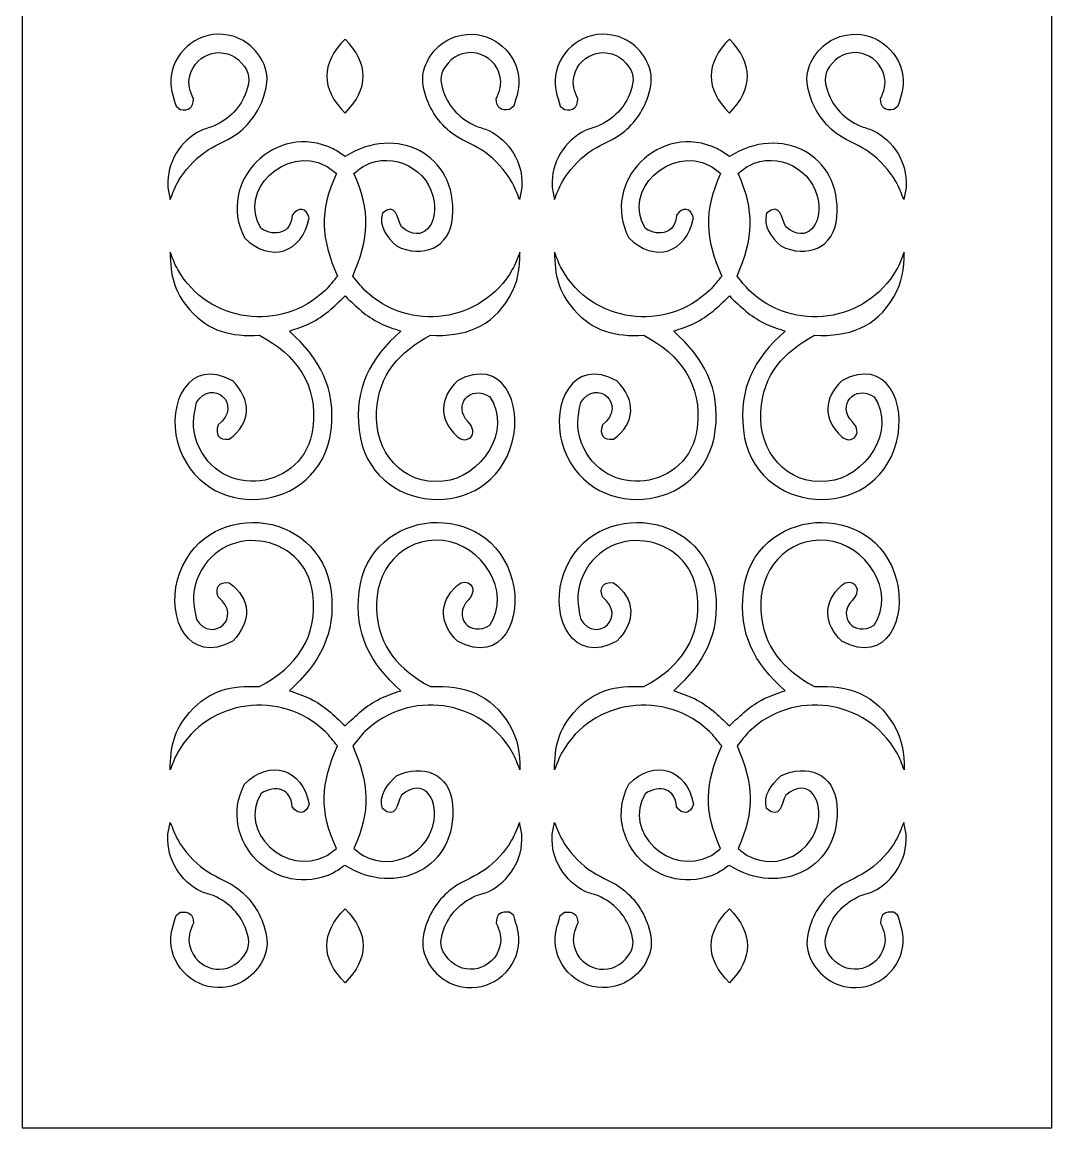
# Model space of a CAD drawing. Header units: centimetres. Extents: x 7.8 to 13.6, y -9 to 9.
# Drawn here: x 7.77 to 13.58, y -9 to -2.76 of the extents above; entities that cross this region are included whole.
import ezdxf

# ---------------------------------------------------------------- set-up
doc = ezdxf.new("R2010")
doc.units = ezdxf.units.CM
doc.header["$MEASUREMENT"] = 0
doc.layers.add('layer 1', color=7, linetype='Continuous')

msp = doc.modelspace()

# ---------------------------------------------------------------- linework, layer by layer
at = {"layer": 'layer 1', "color": 250}
for points, knots in [([(7.77186, 9.00077), (7.77186, 9.00077), (13.5832, 9.00077), (13.5832, 9.00077), (13.5832, 9.00077), (13.5832, 9.00077), (13.5832, -9.00021), (13.5832, -9.00021), (13.5832, -9.00021), (13.5832, -9.00021), (7.77186, -9.00021), (7.77186, -9.00021), (7.77186, -9.00021), (7.77186, -9.00021), (7.77186, 9.00077), (7.77186, 9.00077)], [0, 0, 0, 0, 0.2, 0.2, 0.2, 0.2, 0.4, 0.4, 0.4, 0.4, 0.6, 0.6, 0.6, 0.6, 1, 1, 1, 1]), ([(8.60722, -3.76017), (8.6029, -3.73471), (8.59546, -3.70957), (8.59424, -3.68378), (8.59424, -3.68378), (8.58808, -3.55283), (8.6637, -3.42757), (8.78159, -3.37108), (8.78159, -3.37108), (8.80502, -3.35986), (8.83137, -3.35571), (8.85509, -3.34514), (8.85509, -3.34514), (8.94107, -3.30682), (9.0055, -3.24148), (9.03666, -3.15203), (9.03666, -3.15203), (9.05939, -3.08679), (9.05721, -3.04393), (9.01072, -2.99065), (9.01072, -2.99065), (8.91907, -2.88562), (8.75093, -2.92788), (8.71819, -3.0627), (8.71819, -3.0627), (8.70642, -3.11116), (8.71814, -3.14904), (8.7398, -3.19238), (8.7398, -3.19238), (8.73485, -3.24416), (8.71538, -3.2607), (8.66343, -3.25292), (8.66343, -3.25292), (8.66343, -3.25292), (8.64037, -3.23418), (8.64037, -3.23418), (8.64037, -3.23418), (8.62281, -3.17565), (8.6041, -3.12548), (8.61298, -3.0627), (8.61298, -3.0627), (8.63456, -2.91017), (8.78131, -2.80457), (8.9329, -2.83213), (8.9329, -2.83213), (9.02954, -2.8497), (9.11285, -2.92331), (9.14329, -3.01657), (9.14329, -3.01657), (9.16159, -3.07265), (9.1545, -3.12273), (9.13609, -3.17797), (9.13609, -3.17797), (9.10664, -3.26633), (9.05253, -3.34195), (8.97612, -3.39558), (8.97612, -3.39558), (8.92155, -3.43389), (8.85467, -3.45523), (8.80031, -3.49501), (8.80031, -3.49501), (8.74206, -3.53763), (8.68825, -3.59694), (8.65189, -3.65928), (8.65189, -3.65928), (8.63336, -3.69104), (8.62211, -3.72654), (8.60722, -3.76017)], [0, 0, 0, 0, 0.0555556, 0.0555556, 0.0555556, 0.0555556, 0.1111111, 0.1111111, 0.1111111, 0.1111111, 0.1666667, 0.1666667, 0.1666667, 0.1666667, 0.2222222, 0.2222222, 0.2222222, 0.2222222, 0.2777778, 0.2777778, 0.2777778, 0.2777778, 0.3333333, 0.3333333, 0.3333333, 0.3333333, 0.3888889, 0.3888889, 0.3888889, 0.3888889, 0.4444444, 0.4444444, 0.4444444, 0.4444444, 0.5, 0.5, 0.5, 0.5, 0.5555556, 0.5555556, 0.5555556, 0.5555556, 0.6111111, 0.6111111, 0.6111111, 0.6111111, 0.6666667, 0.6666667, 0.6666667, 0.6666667, 0.7222222, 0.7222222, 0.7222222, 0.7222222, 0.7777778, 0.7777778, 0.7777778, 0.7777778, 0.8333333, 0.8333333, 0.8333333, 0.8333333, 0.8888889, 0.8888889, 0.8888889, 0.8888889, 1, 1, 1, 1]), ([(10.57916, -3.76017), (10.58349, -3.73471), (10.59093, -3.70957), (10.59214, -3.68378), (10.59214, -3.68378), (10.59831, -3.55283), (10.52268, -3.42757), (10.4048, -3.37108), (10.4048, -3.37108), (10.38137, -3.35986), (10.35502, -3.35571), (10.3313, -3.34514), (10.3313, -3.34514), (10.24532, -3.30682), (10.18088, -3.24148), (10.14973, -3.15203), (10.14973, -3.15203), (10.127, -3.08679), (10.12917, -3.04393), (10.17567, -2.99065), (10.17567, -2.99065), (10.26732, -2.88562), (10.43546, -2.92788), (10.4682, -3.0627), (10.4682, -3.0627), (10.47997, -3.11116), (10.46825, -3.14904), (10.44659, -3.19238), (10.44659, -3.19238), (10.45153, -3.24416), (10.471, -3.2607), (10.52296, -3.25292), (10.52296, -3.25292), (10.52296, -3.25292), (10.54602, -3.23418), (10.54602, -3.23418), (10.54602, -3.23418), (10.56358, -3.17565), (10.58228, -3.12548), (10.5734, -3.0627), (10.5734, -3.0627), (10.55183, -2.91017), (10.40508, -2.80457), (10.25348, -2.83213), (10.25348, -2.83213), (10.15685, -2.8497), (10.07353, -2.92331), (10.0431, -3.01657), (10.0431, -3.01657), (10.0248, -3.07265), (10.03189, -3.12273), (10.0503, -3.17797), (10.0503, -3.17797), (10.07975, -3.26633), (10.13385, -3.34195), (10.21026, -3.39558), (10.21026, -3.39558), (10.26484, -3.43389), (10.33172, -3.45523), (10.38607, -3.49501), (10.38607, -3.49501), (10.44432, -3.53763), (10.49814, -3.59694), (10.5345, -3.65928), (10.5345, -3.65928), (10.55302, -3.69104), (10.56427, -3.72654), (10.57916, -3.76017)], [0, 0, 0, 0, 0.0555556, 0.0555556, 0.0555556, 0.0555556, 0.1111111, 0.1111111, 0.1111111, 0.1111111, 0.1666667, 0.1666667, 0.1666667, 0.1666667, 0.2222222, 0.2222222, 0.2222222, 0.2222222, 0.2777778, 0.2777778, 0.2777778, 0.2777778, 0.3333333, 0.3333333, 0.3333333, 0.3333333, 0.3888889, 0.3888889, 0.3888889, 0.3888889, 0.4444444, 0.4444444, 0.4444444, 0.4444444, 0.5, 0.5, 0.5, 0.5, 0.5555556, 0.5555556, 0.5555556, 0.5555556, 0.6111111, 0.6111111, 0.6111111, 0.6111111, 0.6666667, 0.6666667, 0.6666667, 0.6666667, 0.7222222, 0.7222222, 0.7222222, 0.7222222, 0.7777778, 0.7777778, 0.7777778, 0.7777778, 0.8333333, 0.8333333, 0.8333333, 0.8333333, 0.8888889, 0.8888889, 0.8888889, 0.8888889, 1, 1, 1, 1]), ([(10.77589, -3.76017), (10.77156, -3.73471), (10.76412, -3.70957), (10.76291, -3.68378), (10.76291, -3.68378), (10.75674, -3.55283), (10.83237, -3.42757), (10.95026, -3.37108), (10.95026, -3.37108), (10.97368, -3.35986), (11.00003, -3.35571), (11.02375, -3.34514), (11.02375, -3.34514), (11.10973, -3.30682), (11.17417, -3.24148), (11.20532, -3.15203), (11.20532, -3.15203), (11.22805, -3.08679), (11.22588, -3.04393), (11.17938, -2.99065), (11.17938, -2.99065), (11.08773, -2.88562), (10.91959, -2.92788), (10.88685, -3.0627), (10.88685, -3.0627), (10.87508, -3.11116), (10.8868, -3.14904), (10.90846, -3.19238), (10.90846, -3.19238), (10.90352, -3.24416), (10.88405, -3.2607), (10.83209, -3.25292), (10.83209, -3.25292), (10.83209, -3.25292), (10.80903, -3.23418), (10.80903, -3.23418), (10.80903, -3.23418), (10.79147, -3.17565), (10.77277, -3.12548), (10.78165, -3.0627), (10.78165, -3.0627), (10.80322, -2.91017), (10.94997, -2.80457), (11.10157, -2.83213), (11.10157, -2.83213), (11.1982, -2.8497), (11.28152, -2.92331), (11.31195, -3.01657), (11.31195, -3.01657), (11.33025, -3.07265), (11.32316, -3.12273), (11.30475, -3.17797), (11.30475, -3.17797), (11.2753, -3.26633), (11.2212, -3.34195), (11.14479, -3.39558), (11.14479, -3.39558), (11.09021, -3.43389), (11.02333, -3.45523), (10.96898, -3.49501), (10.96898, -3.49501), (10.91073, -3.53763), (10.85691, -3.59694), (10.82055, -3.65928), (10.82055, -3.65928), (10.80203, -3.69104), (10.79078, -3.72654), (10.77589, -3.76017)], [0, 0, 0, 0, 0.0555556, 0.0555556, 0.0555556, 0.0555556, 0.1111111, 0.1111111, 0.1111111, 0.1111111, 0.1666667, 0.1666667, 0.1666667, 0.1666667, 0.2222222, 0.2222222, 0.2222222, 0.2222222, 0.2777778, 0.2777778, 0.2777778, 0.2777778, 0.3333333, 0.3333333, 0.3333333, 0.3333333, 0.3888889, 0.3888889, 0.3888889, 0.3888889, 0.4444444, 0.4444444, 0.4444444, 0.4444444, 0.5, 0.5, 0.5, 0.5, 0.5555556, 0.5555556, 0.5555556, 0.5555556, 0.6111111, 0.6111111, 0.6111111, 0.6111111, 0.6666667, 0.6666667, 0.6666667, 0.6666667, 0.7222222, 0.7222222, 0.7222222, 0.7222222, 0.7777778, 0.7777778, 0.7777778, 0.7777778, 0.8333333, 0.8333333, 0.8333333, 0.8333333, 0.8888889, 0.8888889, 0.8888889, 0.8888889, 1, 1, 1, 1]), ([(12.74783, -3.76017), (12.75215, -3.73471), (12.75959, -3.70957), (12.76081, -3.68378), (12.76081, -3.68378), (12.76697, -3.55283), (12.69135, -3.42757), (12.57346, -3.37108), (12.57346, -3.37108), (12.55004, -3.35986), (12.52368, -3.35571), (12.49996, -3.34514), (12.49996, -3.34514), (12.41398, -3.30682), (12.34955, -3.24148), (12.31839, -3.15203), (12.31839, -3.15203), (12.29566, -3.08679), (12.29784, -3.04393), (12.34433, -2.99065), (12.34433, -2.99065), (12.43598, -2.88562), (12.60412, -2.92788), (12.63687, -3.0627), (12.63687, -3.0627), (12.64863, -3.11116), (12.63691, -3.14904), (12.61526, -3.19238), (12.61526, -3.19238), (12.6202, -3.24416), (12.63967, -3.2607), (12.69162, -3.25292), (12.69162, -3.25292), (12.69162, -3.25292), (12.71468, -3.23418), (12.71468, -3.23418), (12.71468, -3.23418), (12.73224, -3.17565), (12.75095, -3.12548), (12.74207, -3.0627), (12.74207, -3.0627), (12.72049, -2.91017), (12.57375, -2.80457), (12.42215, -2.83213), (12.42215, -2.83213), (12.32551, -2.8497), (12.2422, -2.92331), (12.21176, -3.01657), (12.21176, -3.01657), (12.19346, -3.07265), (12.20055, -3.12273), (12.21896, -3.17797), (12.21896, -3.17797), (12.24841, -3.26633), (12.30252, -3.34195), (12.37893, -3.39558), (12.37893, -3.39558), (12.4335, -3.43389), (12.50038, -3.45523), (12.55474, -3.49501), (12.55474, -3.49501), (12.61299, -3.53763), (12.6668, -3.59694), (12.70316, -3.65928), (12.70316, -3.65928), (12.72169, -3.69104), (12.73294, -3.72654), (12.74783, -3.76017)], [0, 0, 0, 0, 0.0555556, 0.0555556, 0.0555556, 0.0555556, 0.1111111, 0.1111111, 0.1111111, 0.1111111, 0.1666667, 0.1666667, 0.1666667, 0.1666667, 0.2222222, 0.2222222, 0.2222222, 0.2222222, 0.2777778, 0.2777778, 0.2777778, 0.2777778, 0.3333333, 0.3333333, 0.3333333, 0.3333333, 0.3888889, 0.3888889, 0.3888889, 0.3888889, 0.4444444, 0.4444444, 0.4444444, 0.4444444, 0.5, 0.5, 0.5, 0.5, 0.5555556, 0.5555556, 0.5555556, 0.5555556, 0.6111111, 0.6111111, 0.6111111, 0.6111111, 0.6666667, 0.6666667, 0.6666667, 0.6666667, 0.7222222, 0.7222222, 0.7222222, 0.7222222, 0.7777778, 0.7777778, 0.7777778, 0.7777778, 0.8333333, 0.8333333, 0.8333333, 0.8333333, 0.8888889, 0.8888889, 0.8888889, 0.8888889, 1, 1, 1, 1]), ([(9.59436, -3.27308), (9.45734, -3.13607), (9.4573, -2.99219), (9.59436, -2.85518), (9.59436, -2.85518), (9.73062, -2.99145), (9.73058, -3.13681), (9.59436, -3.27308)], [0, 0, 0, 0, 0.3333333, 0.3333333, 0.3333333, 0.3333333, 1, 1, 1, 1]), ([(11.76302, -3.27308), (11.626, -3.13607), (11.62596, -2.99219), (11.76302, -2.85518), (11.76302, -2.85518), (11.89928, -2.99145), (11.89925, -3.13681), (11.76302, -3.27308)], [0, 0, 0, 0, 0.3333333, 0.3333333, 0.3333333, 0.3333333, 1, 1, 1, 1]), ([(8.75565, -4.90582), (8.73789, -4.98974), (8.72782, -5.04555), (8.75854, -5.12917), (8.75854, -5.12917), (8.88206, -5.46535), (9.37014, -5.40332), (9.41277, -5.04991), (9.41277, -5.04991), (9.44224, -4.80557), (9.31946, -4.63623), (9.11159, -4.52681), (9.11159, -4.52681), (8.95055, -4.53488), (8.82781, -4.50763), (8.71674, -4.38127), (8.71674, -4.38127), (8.62785, -4.28015), (8.60938, -4.18819), (8.60722, -4.05702), (8.60722, -4.05702), (8.62163, -4.09017), (8.63264, -4.125), (8.65044, -4.15646), (8.65044, -4.15646), (8.82119, -4.45819), (9.23435, -4.51154), (9.48195, -4.27318), (9.48195, -4.27318), (9.50747, -4.24861), (9.52806, -4.21938), (9.55112, -4.19248), (9.55112, -4.19248), (9.45821, -3.98015), (9.44691, -3.82702), (9.54536, -3.61317), (9.54536, -3.61317), (9.52518, -3.59876), (9.5068, -3.58143), (9.48482, -3.56995), (9.48482, -3.56995), (9.26194, -3.45358), (8.98438, -3.70997), (9.12168, -3.92444), (9.12168, -3.92444), (9.20106, -3.9733), (9.29054, -3.95235), (9.29605, -3.84808), (9.29605, -3.84808), (9.33031, -3.80132), (9.37527, -3.80674), (9.39116, -3.86393), (9.39116, -3.86393), (9.35386, -4.06454), (9.17057, -4.12027), (9.02657, -3.97633), (9.02657, -3.97633), (8.86349, -3.65828), (9.20625, -3.31787), (9.52662, -3.47484), (9.52662, -3.47484), (9.55067, -3.48663), (9.57178, -3.50366), (9.59436, -3.51806), (9.59436, -3.51806), (9.8818, -3.33461), (10.23018, -3.50267), (10.20103, -3.85959), (10.20103, -3.85959), (10.18655, -4.03695), (10.03158, -4.09432), (9.884, -4.02244), (9.884, -4.02244), (9.83136, -3.97319), (9.78348, -3.91456), (9.80474, -3.83798), (9.80474, -3.83798), (9.88158, -3.77209), (9.88818, -3.86683), (9.91281, -3.91435), (9.91281, -3.91435), (10.03608, -4.01621), (10.11583, -3.89814), (10.09727, -3.77313), (10.09727, -3.77313), (10.07013, -3.59026), (9.86809, -3.48421), (9.70387, -3.56995), (9.70387, -3.56995), (9.68189, -3.58143), (9.66351, -3.59876), (9.64334, -3.61317), (9.64334, -3.61317), (9.74092, -3.82516), (9.73041, -3.9803), (9.63758, -4.19248), (9.63758, -4.19248), (9.66063, -4.21938), (9.68133, -4.24849), (9.70674, -4.27318), (9.70674, -4.27318), (9.9541, -4.51355), (10.3662, -4.45642), (10.53825, -4.15646), (10.53825, -4.15646), (10.55623, -4.12511), (10.56706, -4.09017), (10.58147, -4.05702), (10.58147, -4.05702), (10.57825, -4.15545), (10.57376, -4.22306), (10.5224, -4.31064), (10.5224, -4.31064), (10.42063, -4.48417), (10.26732, -4.53625), (10.07566, -4.52681), (10.07566, -4.52681), (9.90094, -4.62042), (9.78304, -4.74962), (9.77159, -4.95769), (9.77159, -4.95769), (9.75934, -5.18034), (9.91321, -5.37366), (10.14772, -5.35109), (10.14772, -5.35109), (10.35929, -5.33072), (10.5414, -5.06479), (10.41143, -4.87411), (10.41143, -4.87411), (10.29824, -4.80205), (10.19953, -4.92303), (10.28894, -5.01533), (10.28894, -5.01533), (10.3543, -5.08282), (10.28287, -5.14953), (10.22698, -5.09746), (10.22698, -5.09746), (10.11841, -4.99631), (10.12905, -4.88268), (10.22842, -4.78332), (10.22842, -4.78332), (10.48569, -4.64427), (10.59492, -4.91706), (10.53825, -5.12917), (10.53825, -5.12917), (10.41335, -5.5966), (9.72839, -5.54511), (9.67361, -5.06289), (9.67361, -5.06289), (9.64646, -4.82383), (9.73414, -4.65908), (9.9085, -4.50375), (9.9085, -4.50375), (9.86959, -4.48886), (9.82899, -4.47781), (9.79178, -4.45908), (9.79178, -4.45908), (9.70942, -4.41764), (9.66026, -4.36766), (9.59436, -4.30488), (9.59436, -4.30488), (9.52844, -4.36765), (9.48022, -4.41716), (9.39691, -4.45908), (9.39691, -4.45908), (9.3597, -4.47781), (9.3191, -4.48886), (9.28019, -4.50375), (9.28019, -4.50375), (9.45114, -4.65887), (9.54401, -4.82417), (9.51508, -5.06289), (9.51508, -5.06289), (9.45659, -5.54549), (8.77793, -5.59632), (8.64902, -5.12917), (8.64902, -5.12917), (8.5897, -4.91419), (8.70855, -4.64728), (8.96027, -4.78332), (8.96027, -4.78332), (9.06712, -4.89386), (9.06677, -5.02041), (8.94011, -5.11331), (8.94011, -5.11331), (8.88063, -5.11994), (8.85987, -5.08741), (8.87815, -5.03263), (8.87815, -5.03263), (9.02256, -4.91706), (8.84469, -4.76596), (8.75565, -4.90582)], [0, 0, 0, 0, 0.0204082, 0.0204082, 0.0204082, 0.0204082, 0.0408163, 0.0408163, 0.0408163, 0.0408163, 0.0612245, 0.0612245, 0.0612245, 0.0612245, 0.0816327, 0.0816327, 0.0816327, 0.0816327, 0.1020408, 0.1020408, 0.1020408, 0.1020408, 0.122449, 0.122449, 0.122449, 0.122449, 0.1428571, 0.1428571, 0.1428571, 0.1428571, 0.1632653, 0.1632653, 0.1632653, 0.1632653, 0.1836735, 0.1836735, 0.1836735, 0.1836735, 0.2040816, 0.2040816, 0.2040816, 0.2040816, 0.2244898, 0.2244898, 0.2244898, 0.2244898, 0.244898, 0.244898, 0.244898, 0.244898, 0.2653061, 0.2653061, 0.2653061, 0.2653061, 0.2857143, 0.2857143, 0.2857143, 0.2857143, 0.3061224, 0.3061224, 0.3061224, 0.3061224, 0.3265306, 0.3265306, 0.3265306, 0.3265306, 0.3469388, 0.3469388, 0.3469388, 0.3469388, 0.3673469, 0.3673469, 0.3673469, 0.3673469, 0.3877551, 0.3877551, 0.3877551, 0.3877551, 0.4081633, 0.4081633, 0.4081633, 0.4081633, 0.4285714, 0.4285714, 0.4285714, 0.4285714, 0.4489796, 0.4489796, 0.4489796, 0.4489796, 0.4693878, 0.4693878, 0.4693878, 0.4693878, 0.4897959, 0.4897959, 0.4897959, 0.4897959, 0.5102041, 0.5102041, 0.5102041, 0.5102041, 0.5306122, 0.5306122, 0.5306122, 0.5306122, 0.5510204, 0.5510204, 0.5510204, 0.5510204, 0.5714286, 0.5714286, 0.5714286, 0.5714286, 0.5918367, 0.5918367, 0.5918367, 0.5918367, 0.6122449, 0.6122449, 0.6122449, 0.6122449, 0.6326531, 0.6326531, 0.6326531, 0.6326531, 0.6530612, 0.6530612, 0.6530612, 0.6530612, 0.6734694, 0.6734694, 0.6734694, 0.6734694, 0.6938776, 0.6938776, 0.6938776, 0.6938776, 0.7142857, 0.7142857, 0.7142857, 0.7142857, 0.7346939, 0.7346939, 0.7346939, 0.7346939, 0.755102, 0.755102, 0.755102, 0.755102, 0.7755102, 0.7755102, 0.7755102, 0.7755102, 0.7959184, 0.7959184, 0.7959184, 0.7959184, 0.8163265, 0.8163265, 0.8163265, 0.8163265, 0.8367347, 0.8367347, 0.8367347, 0.8367347, 0.8571429, 0.8571429, 0.8571429, 0.8571429, 0.877551, 0.877551, 0.877551, 0.877551, 0.8979592, 0.8979592, 0.8979592, 0.8979592, 0.9183673, 0.9183673, 0.9183673, 0.9183673, 0.9387755, 0.9387755, 0.9387755, 0.9387755, 0.9591837, 0.9591837, 0.9591837, 0.9591837, 1, 1, 1, 1]), ([(10.92431, -4.90582), (10.90656, -4.98974), (10.89648, -5.04555), (10.9272, -5.12917), (10.9272, -5.12917), (11.05072, -5.46535), (11.5388, -5.40332), (11.58143, -5.04991), (11.58143, -5.04991), (11.61091, -4.80557), (11.48812, -4.63623), (11.28025, -4.52681), (11.28025, -4.52681), (11.11922, -4.53488), (10.99647, -4.50763), (10.8854, -4.38127), (10.8854, -4.38127), (10.79652, -4.28015), (10.77804, -4.18819), (10.77589, -4.05702), (10.77589, -4.05702), (10.79029, -4.09017), (10.80131, -4.125), (10.81911, -4.15646), (10.81911, -4.15646), (10.98985, -4.45819), (11.40301, -4.51154), (11.65061, -4.27318), (11.65061, -4.27318), (11.67614, -4.24861), (11.69672, -4.21938), (11.71978, -4.19248), (11.71978, -4.19248), (11.62687, -3.98015), (11.61558, -3.82702), (11.71402, -3.61317), (11.71402, -3.61317), (11.69384, -3.59876), (11.67546, -3.58143), (11.65348, -3.56995), (11.65348, -3.56995), (11.43061, -3.45358), (11.15304, -3.70997), (11.29034, -3.92444), (11.29034, -3.92444), (11.36972, -3.9733), (11.4592, -3.95235), (11.46471, -3.84808), (11.46471, -3.84808), (11.49897, -3.80132), (11.54394, -3.80674), (11.55982, -3.86393), (11.55982, -3.86393), (11.52252, -4.06454), (11.33923, -4.12027), (11.19523, -3.97633), (11.19523, -3.97633), (11.03216, -3.65828), (11.37491, -3.31787), (11.69528, -3.47484), (11.69528, -3.47484), (11.71933, -3.48663), (11.74044, -3.50366), (11.76302, -3.51806), (11.76302, -3.51806), (12.05047, -3.33461), (12.39884, -3.50267), (12.36969, -3.85959), (12.36969, -3.85959), (12.35521, -4.03695), (12.20025, -4.09432), (12.05266, -4.02244), (12.05266, -4.02244), (12.00002, -3.97319), (11.95214, -3.91456), (11.9734, -3.83798), (11.9734, -3.83798), (12.05024, -3.77209), (12.05684, -3.86683), (12.08148, -3.91435), (12.08148, -3.91435), (12.20475, -4.01621), (12.28449, -3.89814), (12.26594, -3.77313), (12.26594, -3.77313), (12.23879, -3.59026), (12.03675, -3.48421), (11.87254, -3.56995), (11.87254, -3.56995), (11.85056, -3.58143), (11.83218, -3.59876), (11.812, -3.61317), (11.812, -3.61317), (11.90958, -3.82516), (11.89907, -3.9803), (11.80624, -4.19248), (11.80624, -4.19248), (11.8293, -4.21938), (11.85, -4.24849), (11.87541, -4.27318), (11.87541, -4.27318), (12.12277, -4.51355), (12.53487, -4.45642), (12.70691, -4.15646), (12.70691, -4.15646), (12.72489, -4.12511), (12.73573, -4.09017), (12.75013, -4.05702), (12.75013, -4.05702), (12.74692, -4.15545), (12.74242, -4.22306), (12.69106, -4.31064), (12.69106, -4.31064), (12.58929, -4.48417), (12.43599, -4.53625), (12.24433, -4.52681), (12.24433, -4.52681), (12.0696, -4.62042), (11.95171, -4.74962), (11.94026, -4.95769), (11.94026, -4.95769), (11.928, -5.18034), (12.08187, -5.37366), (12.31638, -5.35109), (12.31638, -5.35109), (12.52796, -5.33072), (12.71006, -5.06479), (12.5801, -4.87411), (12.5801, -4.87411), (12.4669, -4.80205), (12.36819, -4.92303), (12.4576, -5.01533), (12.4576, -5.01533), (12.52297, -5.08282), (12.45153, -5.14953), (12.39564, -5.09746), (12.39564, -5.09746), (12.28707, -4.99631), (12.29772, -4.88268), (12.39708, -4.78332), (12.39708, -4.78332), (12.65435, -4.64427), (12.76359, -4.91706), (12.70691, -5.12917), (12.70691, -5.12917), (12.58202, -5.5966), (11.89706, -5.54511), (11.84228, -5.06289), (11.84228, -5.06289), (11.81512, -4.82383), (11.9028, -4.65908), (12.07716, -4.50375), (12.07716, -4.50375), (12.03826, -4.48886), (11.99765, -4.47781), (11.96044, -4.45908), (11.96044, -4.45908), (11.87808, -4.41764), (11.82893, -4.36766), (11.76302, -4.30488), (11.76302, -4.30488), (11.69711, -4.36765), (11.64888, -4.41716), (11.56558, -4.45908), (11.56558, -4.45908), (11.52837, -4.47781), (11.48776, -4.48886), (11.44886, -4.50375), (11.44886, -4.50375), (11.6198, -4.65887), (11.71267, -4.82417), (11.68374, -5.06289), (11.68374, -5.06289), (11.62525, -5.54549), (10.94659, -5.59632), (10.81768, -5.12917), (10.81768, -5.12917), (10.75837, -4.91419), (10.87721, -4.64728), (11.12894, -4.78332), (11.12894, -4.78332), (11.23578, -4.89386), (11.23543, -5.02041), (11.10877, -5.11331), (11.10877, -5.11331), (11.0493, -5.11994), (11.02853, -5.08741), (11.04681, -5.03263), (11.04681, -5.03263), (11.19122, -4.91706), (11.01335, -4.76596), (10.92431, -4.90582)], [0, 0, 0, 0, 0.0204082, 0.0204082, 0.0204082, 0.0204082, 0.0408163, 0.0408163, 0.0408163, 0.0408163, 0.0612245, 0.0612245, 0.0612245, 0.0612245, 0.0816327, 0.0816327, 0.0816327, 0.0816327, 0.1020408, 0.1020408, 0.1020408, 0.1020408, 0.122449, 0.122449, 0.122449, 0.122449, 0.1428571, 0.1428571, 0.1428571, 0.1428571, 0.1632653, 0.1632653, 0.1632653, 0.1632653, 0.1836735, 0.1836735, 0.1836735, 0.1836735, 0.2040816, 0.2040816, 0.2040816, 0.2040816, 0.2244898, 0.2244898, 0.2244898, 0.2244898, 0.244898, 0.244898, 0.244898, 0.244898, 0.2653061, 0.2653061, 0.2653061, 0.2653061, 0.2857143, 0.2857143, 0.2857143, 0.2857143, 0.3061224, 0.3061224, 0.3061224, 0.3061224, 0.3265306, 0.3265306, 0.3265306, 0.3265306, 0.3469388, 0.3469388, 0.3469388, 0.3469388, 0.3673469, 0.3673469, 0.3673469, 0.3673469, 0.3877551, 0.3877551, 0.3877551, 0.3877551, 0.4081633, 0.4081633, 0.4081633, 0.4081633, 0.4285714, 0.4285714, 0.4285714, 0.4285714, 0.4489796, 0.4489796, 0.4489796, 0.4489796, 0.4693878, 0.4693878, 0.4693878, 0.4693878, 0.4897959, 0.4897959, 0.4897959, 0.4897959, 0.5102041, 0.5102041, 0.5102041, 0.5102041, 0.5306122, 0.5306122, 0.5306122, 0.5306122, 0.5510204, 0.5510204, 0.5510204, 0.5510204, 0.5714286, 0.5714286, 0.5714286, 0.5714286, 0.5918367, 0.5918367, 0.5918367, 0.5918367, 0.6122449, 0.6122449, 0.6122449, 0.6122449, 0.6326531, 0.6326531, 0.6326531, 0.6326531, 0.6530612, 0.6530612, 0.6530612, 0.6530612, 0.6734694, 0.6734694, 0.6734694, 0.6734694, 0.6938776, 0.6938776, 0.6938776, 0.6938776, 0.7142857, 0.7142857, 0.7142857, 0.7142857, 0.7346939, 0.7346939, 0.7346939, 0.7346939, 0.755102, 0.755102, 0.755102, 0.755102, 0.7755102, 0.7755102, 0.7755102, 0.7755102, 0.7959184, 0.7959184, 0.7959184, 0.7959184, 0.8163265, 0.8163265, 0.8163265, 0.8163265, 0.8367347, 0.8367347, 0.8367347, 0.8367347, 0.8571429, 0.8571429, 0.8571429, 0.8571429, 0.877551, 0.877551, 0.877551, 0.877551, 0.8979592, 0.8979592, 0.8979592, 0.8979592, 0.9183673, 0.9183673, 0.9183673, 0.9183673, 0.9387755, 0.9387755, 0.9387755, 0.9387755, 0.9591837, 0.9591837, 0.9591837, 0.9591837, 1, 1, 1, 1]), ([(8.75565, -6.13073), (8.73789, -6.04681), (8.72782, -5.99099), (8.75854, -5.90738), (8.75854, -5.90738), (8.88206, -5.57119), (9.37014, -5.63322), (9.41277, -5.98664), (9.41277, -5.98664), (9.44224, -6.23097), (9.31946, -6.40032), (9.11159, -6.50974), (9.11159, -6.50974), (8.95055, -6.50167), (8.82781, -6.52892), (8.71674, -6.65527), (8.71674, -6.65527), (8.62785, -6.7564), (8.60938, -6.84836), (8.60722, -6.97953), (8.60722, -6.97953), (8.62163, -6.94638), (8.63264, -6.91154), (8.65044, -6.88009), (8.65044, -6.88009), (8.82119, -6.57836), (9.23435, -6.52501), (9.48195, -6.76336), (9.48195, -6.76336), (9.50747, -6.78793), (9.52806, -6.81717), (9.55112, -6.84407), (9.55112, -6.84407), (9.45821, -7.0564), (9.44691, -7.20952), (9.54536, -7.42337), (9.54536, -7.42337), (9.52518, -7.43778), (9.5068, -7.45512), (9.48482, -7.46659), (9.48482, -7.46659), (9.26194, -7.58296), (8.98438, -7.32658), (9.12168, -7.1121), (9.12168, -7.1121), (9.20106, -7.06324), (9.29054, -7.08419), (9.29605, -7.18847), (9.29605, -7.18847), (9.33031, -7.23522), (9.37527, -7.22981), (9.39116, -7.17262), (9.39116, -7.17262), (9.35386, -6.97201), (9.17057, -6.91627), (9.02657, -7.06021), (9.02657, -7.06021), (8.86349, -7.37826), (9.20625, -7.71868), (9.52662, -7.5617), (9.52662, -7.5617), (9.55067, -7.54992), (9.57178, -7.53289), (9.59436, -7.51848), (9.59436, -7.51848), (9.8818, -7.70194), (10.23018, -7.53387), (10.20103, -7.17695), (10.20103, -7.17695), (10.18655, -6.9996), (10.03158, -6.94222), (9.884, -7.0141), (9.884, -7.0141), (9.83136, -7.06336), (9.78348, -7.12199), (9.80474, -7.19856), (9.80474, -7.19856), (9.88158, -7.26446), (9.88818, -7.16972), (9.91281, -7.12219), (9.91281, -7.12219), (10.03608, -7.02033), (10.11583, -7.13841), (10.09727, -7.26341), (10.09727, -7.26341), (10.07013, -7.44628), (9.86809, -7.55233), (9.70387, -7.46659), (9.70387, -7.46659), (9.68189, -7.45512), (9.66351, -7.43778), (9.64334, -7.42337), (9.64334, -7.42337), (9.74092, -7.21138), (9.73041, -7.05624), (9.63758, -6.84407), (9.63758, -6.84407), (9.66063, -6.81717), (9.68133, -6.78805), (9.70674, -6.76336), (9.70674, -6.76336), (9.9541, -6.52299), (10.3662, -6.58013), (10.53825, -6.88009), (10.53825, -6.88009), (10.55623, -6.91144), (10.56706, -6.94638), (10.58147, -6.97953), (10.58147, -6.97953), (10.57825, -6.88109), (10.57376, -6.81348), (10.5224, -6.7259), (10.5224, -6.7259), (10.42063, -6.55237), (10.26732, -6.50029), (10.07566, -6.50974), (10.07566, -6.50974), (9.90094, -6.41612), (9.78304, -6.28692), (9.77159, -6.07886), (9.77159, -6.07886), (9.75934, -5.8562), (9.91321, -5.66289), (10.14772, -5.68546), (10.14772, -5.68546), (10.35929, -5.70582), (10.5414, -5.97175), (10.41143, -6.16243), (10.41143, -6.16243), (10.29824, -6.23449), (10.19953, -6.11352), (10.28894, -6.02121), (10.28894, -6.02121), (10.3543, -5.95373), (10.28287, -5.88701), (10.22698, -5.93908), (10.22698, -5.93908), (10.11841, -6.04023), (10.12905, -6.15386), (10.22842, -6.25322), (10.22842, -6.25322), (10.48569, -6.39227), (10.59492, -6.11949), (10.53825, -5.90738), (10.53825, -5.90738), (10.41335, -5.43994), (9.72839, -5.49143), (9.67361, -5.97366), (9.67361, -5.97366), (9.64646, -6.21272), (9.73414, -6.37746), (9.9085, -6.53279), (9.9085, -6.53279), (9.86959, -6.54768), (9.82899, -6.55873), (9.79178, -6.57746), (9.79178, -6.57746), (9.70942, -6.61891), (9.66026, -6.66888), (9.59436, -6.73166), (9.59436, -6.73166), (9.52844, -6.66889), (9.48022, -6.61938), (9.39691, -6.57746), (9.39691, -6.57746), (9.3597, -6.55873), (9.3191, -6.54768), (9.28019, -6.53279), (9.28019, -6.53279), (9.45114, -6.37768), (9.54401, -6.21237), (9.51508, -5.97366), (9.51508, -5.97366), (9.45659, -5.49106), (8.77793, -5.44022), (8.64902, -5.90738), (8.64902, -5.90738), (8.5897, -6.12235), (8.70855, -6.38927), (8.96027, -6.25322), (8.96027, -6.25322), (9.06712, -6.14269), (9.06677, -6.01614), (8.94011, -5.92323), (8.94011, -5.92323), (8.88063, -5.91661), (8.85987, -5.94913), (8.87815, -6.00391), (8.87815, -6.00391), (9.02256, -6.11949), (8.84469, -6.27058), (8.75565, -6.13073)], [0, 0, 0, 0, 0.0204082, 0.0204082, 0.0204082, 0.0204082, 0.0408163, 0.0408163, 0.0408163, 0.0408163, 0.0612245, 0.0612245, 0.0612245, 0.0612245, 0.0816327, 0.0816327, 0.0816327, 0.0816327, 0.1020408, 0.1020408, 0.1020408, 0.1020408, 0.122449, 0.122449, 0.122449, 0.122449, 0.1428571, 0.1428571, 0.1428571, 0.1428571, 0.1632653, 0.1632653, 0.1632653, 0.1632653, 0.1836735, 0.1836735, 0.1836735, 0.1836735, 0.2040816, 0.2040816, 0.2040816, 0.2040816, 0.2244898, 0.2244898, 0.2244898, 0.2244898, 0.244898, 0.244898, 0.244898, 0.244898, 0.2653061, 0.2653061, 0.2653061, 0.2653061, 0.2857143, 0.2857143, 0.2857143, 0.2857143, 0.3061224, 0.3061224, 0.3061224, 0.3061224, 0.3265306, 0.3265306, 0.3265306, 0.3265306, 0.3469388, 0.3469388, 0.3469388, 0.3469388, 0.3673469, 0.3673469, 0.3673469, 0.3673469, 0.3877551, 0.3877551, 0.3877551, 0.3877551, 0.4081633, 0.4081633, 0.4081633, 0.4081633, 0.4285714, 0.4285714, 0.4285714, 0.4285714, 0.4489796, 0.4489796, 0.4489796, 0.4489796, 0.4693878, 0.4693878, 0.4693878, 0.4693878, 0.4897959, 0.4897959, 0.4897959, 0.4897959, 0.5102041, 0.5102041, 0.5102041, 0.5102041, 0.5306122, 0.5306122, 0.5306122, 0.5306122, 0.5510204, 0.5510204, 0.5510204, 0.5510204, 0.5714286, 0.5714286, 0.5714286, 0.5714286, 0.5918367, 0.5918367, 0.5918367, 0.5918367, 0.6122449, 0.6122449, 0.6122449, 0.6122449, 0.6326531, 0.6326531, 0.6326531, 0.6326531, 0.6530612, 0.6530612, 0.6530612, 0.6530612, 0.6734694, 0.6734694, 0.6734694, 0.6734694, 0.6938776, 0.6938776, 0.6938776, 0.6938776, 0.7142857, 0.7142857, 0.7142857, 0.7142857, 0.7346939, 0.7346939, 0.7346939, 0.7346939, 0.755102, 0.755102, 0.755102, 0.755102, 0.7755102, 0.7755102, 0.7755102, 0.7755102, 0.7959184, 0.7959184, 0.7959184, 0.7959184, 0.8163265, 0.8163265, 0.8163265, 0.8163265, 0.8367347, 0.8367347, 0.8367347, 0.8367347, 0.8571429, 0.8571429, 0.8571429, 0.8571429, 0.877551, 0.877551, 0.877551, 0.877551, 0.8979592, 0.8979592, 0.8979592, 0.8979592, 0.9183673, 0.9183673, 0.9183673, 0.9183673, 0.9387755, 0.9387755, 0.9387755, 0.9387755, 0.9591837, 0.9591837, 0.9591837, 0.9591837, 1, 1, 1, 1]), ([(10.92431, -6.13073), (10.90656, -6.04681), (10.89648, -5.99099), (10.9272, -5.90738), (10.9272, -5.90738), (11.05072, -5.57119), (11.5388, -5.63322), (11.58143, -5.98664), (11.58143, -5.98664), (11.61091, -6.23097), (11.48812, -6.40032), (11.28025, -6.50974), (11.28025, -6.50974), (11.11922, -6.50167), (10.99647, -6.52892), (10.8854, -6.65527), (10.8854, -6.65527), (10.79652, -6.7564), (10.77804, -6.84836), (10.77589, -6.97953), (10.77589, -6.97953), (10.79029, -6.94638), (10.80131, -6.91154), (10.81911, -6.88009), (10.81911, -6.88009), (10.98985, -6.57836), (11.40301, -6.52501), (11.65061, -6.76336), (11.65061, -6.76336), (11.67614, -6.78793), (11.69672, -6.81717), (11.71978, -6.84407), (11.71978, -6.84407), (11.62687, -7.0564), (11.61558, -7.20952), (11.71402, -7.42337), (11.71402, -7.42337), (11.69384, -7.43778), (11.67546, -7.45512), (11.65348, -7.46659), (11.65348, -7.46659), (11.43061, -7.58296), (11.15304, -7.32658), (11.29034, -7.1121), (11.29034, -7.1121), (11.36972, -7.06324), (11.4592, -7.08419), (11.46471, -7.18847), (11.46471, -7.18847), (11.49897, -7.23522), (11.54394, -7.22981), (11.55982, -7.17262), (11.55982, -7.17262), (11.52252, -6.97201), (11.33923, -6.91627), (11.19523, -7.06021), (11.19523, -7.06021), (11.03216, -7.37826), (11.37491, -7.71868), (11.69528, -7.5617), (11.69528, -7.5617), (11.71933, -7.54992), (11.74044, -7.53289), (11.76302, -7.51848), (11.76302, -7.51848), (12.05047, -7.70194), (12.39884, -7.53387), (12.36969, -7.17695), (12.36969, -7.17695), (12.35521, -6.9996), (12.20025, -6.94222), (12.05266, -7.0141), (12.05266, -7.0141), (12.00002, -7.06336), (11.95214, -7.12199), (11.9734, -7.19856), (11.9734, -7.19856), (12.05024, -7.26446), (12.05684, -7.16972), (12.08148, -7.12219), (12.08148, -7.12219), (12.20475, -7.02033), (12.28449, -7.13841), (12.26594, -7.26341), (12.26594, -7.26341), (12.23879, -7.44628), (12.03675, -7.55233), (11.87254, -7.46659), (11.87254, -7.46659), (11.85056, -7.45512), (11.83218, -7.43778), (11.812, -7.42337), (11.812, -7.42337), (11.90958, -7.21138), (11.89907, -7.05624), (11.80624, -6.84407), (11.80624, -6.84407), (11.8293, -6.81717), (11.85, -6.78805), (11.87541, -6.76336), (11.87541, -6.76336), (12.12277, -6.52299), (12.53487, -6.58013), (12.70691, -6.88009), (12.70691, -6.88009), (12.72489, -6.91144), (12.73573, -6.94638), (12.75013, -6.97953), (12.75013, -6.97953), (12.74692, -6.88109), (12.74242, -6.81348), (12.69106, -6.7259), (12.69106, -6.7259), (12.58929, -6.55237), (12.43599, -6.50029), (12.24433, -6.50974), (12.24433, -6.50974), (12.0696, -6.41612), (11.95171, -6.28692), (11.94026, -6.07886), (11.94026, -6.07886), (11.928, -5.8562), (12.08187, -5.66289), (12.31638, -5.68546), (12.31638, -5.68546), (12.52796, -5.70582), (12.71006, -5.97175), (12.5801, -6.16243), (12.5801, -6.16243), (12.4669, -6.23449), (12.36819, -6.11352), (12.4576, -6.02121), (12.4576, -6.02121), (12.52297, -5.95373), (12.45153, -5.88701), (12.39564, -5.93908), (12.39564, -5.93908), (12.28707, -6.04023), (12.29772, -6.15386), (12.39708, -6.25322), (12.39708, -6.25322), (12.65435, -6.39227), (12.76359, -6.11949), (12.70691, -5.90738), (12.70691, -5.90738), (12.58202, -5.43994), (11.89706, -5.49143), (11.84228, -5.97366), (11.84228, -5.97366), (11.81512, -6.21272), (11.9028, -6.37746), (12.07716, -6.53279), (12.07716, -6.53279), (12.03826, -6.54768), (11.99765, -6.55873), (11.96044, -6.57746), (11.96044, -6.57746), (11.87808, -6.61891), (11.82893, -6.66888), (11.76302, -6.73166), (11.76302, -6.73166), (11.69711, -6.66889), (11.64888, -6.61938), (11.56558, -6.57746), (11.56558, -6.57746), (11.52837, -6.55873), (11.48776, -6.54768), (11.44886, -6.53279), (11.44886, -6.53279), (11.6198, -6.37768), (11.71267, -6.21237), (11.68374, -5.97366), (11.68374, -5.97366), (11.62525, -5.49106), (10.94659, -5.44022), (10.81768, -5.90738), (10.81768, -5.90738), (10.75837, -6.12235), (10.87721, -6.38927), (11.12894, -6.25322), (11.12894, -6.25322), (11.23578, -6.14269), (11.23543, -6.01614), (11.10877, -5.92323), (11.10877, -5.92323), (11.0493, -5.91661), (11.02853, -5.94913), (11.04681, -6.00391), (11.04681, -6.00391), (11.19122, -6.11949), (11.01335, -6.27058), (10.92431, -6.13073)], [0, 0, 0, 0, 0.0204082, 0.0204082, 0.0204082, 0.0204082, 0.0408163, 0.0408163, 0.0408163, 0.0408163, 0.0612245, 0.0612245, 0.0612245, 0.0612245, 0.0816327, 0.0816327, 0.0816327, 0.0816327, 0.1020408, 0.1020408, 0.1020408, 0.1020408, 0.122449, 0.122449, 0.122449, 0.122449, 0.1428571, 0.1428571, 0.1428571, 0.1428571, 0.1632653, 0.1632653, 0.1632653, 0.1632653, 0.1836735, 0.1836735, 0.1836735, 0.1836735, 0.2040816, 0.2040816, 0.2040816, 0.2040816, 0.2244898, 0.2244898, 0.2244898, 0.2244898, 0.244898, 0.244898, 0.244898, 0.244898, 0.2653061, 0.2653061, 0.2653061, 0.2653061, 0.2857143, 0.2857143, 0.2857143, 0.2857143, 0.3061224, 0.3061224, 0.3061224, 0.3061224, 0.3265306, 0.3265306, 0.3265306, 0.3265306, 0.3469388, 0.3469388, 0.3469388, 0.3469388, 0.3673469, 0.3673469, 0.3673469, 0.3673469, 0.3877551, 0.3877551, 0.3877551, 0.3877551, 0.4081633, 0.4081633, 0.4081633, 0.4081633, 0.4285714, 0.4285714, 0.4285714, 0.4285714, 0.4489796, 0.4489796, 0.4489796, 0.4489796, 0.4693878, 0.4693878, 0.4693878, 0.4693878, 0.4897959, 0.4897959, 0.4897959, 0.4897959, 0.5102041, 0.5102041, 0.5102041, 0.5102041, 0.5306122, 0.5306122, 0.5306122, 0.5306122, 0.5510204, 0.5510204, 0.5510204, 0.5510204, 0.5714286, 0.5714286, 0.5714286, 0.5714286, 0.5918367, 0.5918367, 0.5918367, 0.5918367, 0.6122449, 0.6122449, 0.6122449, 0.6122449, 0.6326531, 0.6326531, 0.6326531, 0.6326531, 0.6530612, 0.6530612, 0.6530612, 0.6530612, 0.6734694, 0.6734694, 0.6734694, 0.6734694, 0.6938776, 0.6938776, 0.6938776, 0.6938776, 0.7142857, 0.7142857, 0.7142857, 0.7142857, 0.7346939, 0.7346939, 0.7346939, 0.7346939, 0.755102, 0.755102, 0.755102, 0.755102, 0.7755102, 0.7755102, 0.7755102, 0.7755102, 0.7959184, 0.7959184, 0.7959184, 0.7959184, 0.8163265, 0.8163265, 0.8163265, 0.8163265, 0.8367347, 0.8367347, 0.8367347, 0.8367347, 0.8571429, 0.8571429, 0.8571429, 0.8571429, 0.877551, 0.877551, 0.877551, 0.877551, 0.8979592, 0.8979592, 0.8979592, 0.8979592, 0.9183673, 0.9183673, 0.9183673, 0.9183673, 0.9387755, 0.9387755, 0.9387755, 0.9387755, 0.9591837, 0.9591837, 0.9591837, 0.9591837, 1, 1, 1, 1]), ([(8.60722, -7.27637), (8.6029, -7.30184), (8.59546, -7.32697), (8.59424, -7.35276), (8.59424, -7.35276), (8.58808, -7.48372), (8.6637, -7.60898), (8.78159, -7.66546), (8.78159, -7.66546), (8.80502, -7.67668), (8.83137, -7.68083), (8.85509, -7.6914), (8.85509, -7.6914), (8.94107, -7.72972), (9.0055, -7.79506), (9.03666, -7.88451), (9.03666, -7.88451), (9.05939, -7.94976), (9.05721, -7.99262), (9.01072, -8.0459), (9.01072, -8.0459), (8.91907, -8.15092), (8.75093, -8.10866), (8.71819, -7.97385), (8.71819, -7.97385), (8.70642, -7.92539), (8.71814, -7.8875), (8.7398, -7.84416), (8.7398, -7.84416), (8.73485, -7.79239), (8.71538, -7.77584), (8.66343, -7.78363), (8.66343, -7.78363), (8.66343, -7.78363), (8.64037, -7.80237), (8.64037, -7.80237), (8.64037, -7.80237), (8.62281, -7.86089), (8.6041, -7.91107), (8.61298, -7.97385), (8.61298, -7.97385), (8.63456, -8.12638), (8.78131, -8.23198), (8.9329, -8.20442), (8.9329, -8.20442), (9.02954, -8.18685), (9.11285, -8.11323), (9.14329, -8.01997), (9.14329, -8.01997), (9.16159, -7.9639), (9.1545, -7.91382), (9.13609, -7.85857), (9.13609, -7.85857), (9.10664, -7.77021), (9.05253, -7.69459), (8.97612, -7.64096), (8.97612, -7.64096), (8.92155, -7.60266), (8.85467, -7.58131), (8.80031, -7.54154), (8.80031, -7.54154), (8.74206, -7.49891), (8.68825, -7.4396), (8.65189, -7.37726), (8.65189, -7.37726), (8.63336, -7.3455), (8.62211, -7.31), (8.60722, -7.27637)], [0, 0, 0, 0, 0.0555556, 0.0555556, 0.0555556, 0.0555556, 0.1111111, 0.1111111, 0.1111111, 0.1111111, 0.1666667, 0.1666667, 0.1666667, 0.1666667, 0.2222222, 0.2222222, 0.2222222, 0.2222222, 0.2777778, 0.2777778, 0.2777778, 0.2777778, 0.3333333, 0.3333333, 0.3333333, 0.3333333, 0.3888889, 0.3888889, 0.3888889, 0.3888889, 0.4444444, 0.4444444, 0.4444444, 0.4444444, 0.5, 0.5, 0.5, 0.5, 0.5555556, 0.5555556, 0.5555556, 0.5555556, 0.6111111, 0.6111111, 0.6111111, 0.6111111, 0.6666667, 0.6666667, 0.6666667, 0.6666667, 0.7222222, 0.7222222, 0.7222222, 0.7222222, 0.7777778, 0.7777778, 0.7777778, 0.7777778, 0.8333333, 0.8333333, 0.8333333, 0.8333333, 0.8888889, 0.8888889, 0.8888889, 0.8888889, 1, 1, 1, 1]), ([(10.57916, -7.27637), (10.58349, -7.30184), (10.59093, -7.32697), (10.59214, -7.35276), (10.59214, -7.35276), (10.59831, -7.48372), (10.52268, -7.60898), (10.4048, -7.66546), (10.4048, -7.66546), (10.38137, -7.67668), (10.35502, -7.68083), (10.3313, -7.6914), (10.3313, -7.6914), (10.24532, -7.72972), (10.18088, -7.79506), (10.14973, -7.88451), (10.14973, -7.88451), (10.127, -7.94976), (10.12917, -7.99262), (10.17567, -8.0459), (10.17567, -8.0459), (10.26732, -8.15092), (10.43546, -8.10866), (10.4682, -7.97385), (10.4682, -7.97385), (10.47997, -7.92539), (10.46825, -7.8875), (10.44659, -7.84416), (10.44659, -7.84416), (10.45153, -7.79239), (10.471, -7.77584), (10.52296, -7.78363), (10.52296, -7.78363), (10.52296, -7.78363), (10.54602, -7.80237), (10.54602, -7.80237), (10.54602, -7.80237), (10.56358, -7.86089), (10.58228, -7.91107), (10.5734, -7.97385), (10.5734, -7.97385), (10.55183, -8.12638), (10.40508, -8.23198), (10.25348, -8.20442), (10.25348, -8.20442), (10.15685, -8.18685), (10.07353, -8.11323), (10.0431, -8.01997), (10.0431, -8.01997), (10.0248, -7.9639), (10.03189, -7.91382), (10.0503, -7.85857), (10.0503, -7.85857), (10.07975, -7.77021), (10.13385, -7.69459), (10.21026, -7.64096), (10.21026, -7.64096), (10.26484, -7.60266), (10.33172, -7.58131), (10.38607, -7.54154), (10.38607, -7.54154), (10.44432, -7.49891), (10.49814, -7.4396), (10.5345, -7.37726), (10.5345, -7.37726), (10.55302, -7.3455), (10.56427, -7.31), (10.57916, -7.27637)], [0, 0, 0, 0, 0.0555556, 0.0555556, 0.0555556, 0.0555556, 0.1111111, 0.1111111, 0.1111111, 0.1111111, 0.1666667, 0.1666667, 0.1666667, 0.1666667, 0.2222222, 0.2222222, 0.2222222, 0.2222222, 0.2777778, 0.2777778, 0.2777778, 0.2777778, 0.3333333, 0.3333333, 0.3333333, 0.3333333, 0.3888889, 0.3888889, 0.3888889, 0.3888889, 0.4444444, 0.4444444, 0.4444444, 0.4444444, 0.5, 0.5, 0.5, 0.5, 0.5555556, 0.5555556, 0.5555556, 0.5555556, 0.6111111, 0.6111111, 0.6111111, 0.6111111, 0.6666667, 0.6666667, 0.6666667, 0.6666667, 0.7222222, 0.7222222, 0.7222222, 0.7222222, 0.7777778, 0.7777778, 0.7777778, 0.7777778, 0.8333333, 0.8333333, 0.8333333, 0.8333333, 0.8888889, 0.8888889, 0.8888889, 0.8888889, 1, 1, 1, 1]), ([(10.77589, -7.27637), (10.77156, -7.30184), (10.76412, -7.32697), (10.76291, -7.35276), (10.76291, -7.35276), (10.75674, -7.48372), (10.83237, -7.60898), (10.95026, -7.66546), (10.95026, -7.66546), (10.97368, -7.67668), (11.00003, -7.68083), (11.02375, -7.6914), (11.02375, -7.6914), (11.10973, -7.72972), (11.17417, -7.79506), (11.20532, -7.88451), (11.20532, -7.88451), (11.22805, -7.94976), (11.22588, -7.99262), (11.17938, -8.0459), (11.17938, -8.0459), (11.08773, -8.15092), (10.91959, -8.10866), (10.88685, -7.97385), (10.88685, -7.97385), (10.87508, -7.92539), (10.8868, -7.8875), (10.90846, -7.84416), (10.90846, -7.84416), (10.90352, -7.79239), (10.88405, -7.77584), (10.83209, -7.78363), (10.83209, -7.78363), (10.83209, -7.78363), (10.80903, -7.80237), (10.80903, -7.80237), (10.80903, -7.80237), (10.79147, -7.86089), (10.77277, -7.91107), (10.78165, -7.97385), (10.78165, -7.97385), (10.80322, -8.12638), (10.94997, -8.23198), (11.10157, -8.20442), (11.10157, -8.20442), (11.1982, -8.18685), (11.28152, -8.11323), (11.31195, -8.01997), (11.31195, -8.01997), (11.33025, -7.9639), (11.32316, -7.91382), (11.30475, -7.85857), (11.30475, -7.85857), (11.2753, -7.77021), (11.2212, -7.69459), (11.14479, -7.64096), (11.14479, -7.64096), (11.09021, -7.60266), (11.02333, -7.58131), (10.96898, -7.54154), (10.96898, -7.54154), (10.91073, -7.49891), (10.85691, -7.4396), (10.82055, -7.37726), (10.82055, -7.37726), (10.80203, -7.3455), (10.79078, -7.31), (10.77589, -7.27637)], [0, 0, 0, 0, 0.0555556, 0.0555556, 0.0555556, 0.0555556, 0.1111111, 0.1111111, 0.1111111, 0.1111111, 0.1666667, 0.1666667, 0.1666667, 0.1666667, 0.2222222, 0.2222222, 0.2222222, 0.2222222, 0.2777778, 0.2777778, 0.2777778, 0.2777778, 0.3333333, 0.3333333, 0.3333333, 0.3333333, 0.3888889, 0.3888889, 0.3888889, 0.3888889, 0.4444444, 0.4444444, 0.4444444, 0.4444444, 0.5, 0.5, 0.5, 0.5, 0.5555556, 0.5555556, 0.5555556, 0.5555556, 0.6111111, 0.6111111, 0.6111111, 0.6111111, 0.6666667, 0.6666667, 0.6666667, 0.6666667, 0.7222222, 0.7222222, 0.7222222, 0.7222222, 0.7777778, 0.7777778, 0.7777778, 0.7777778, 0.8333333, 0.8333333, 0.8333333, 0.8333333, 0.8888889, 0.8888889, 0.8888889, 0.8888889, 1, 1, 1, 1]), ([(12.74783, -7.27637), (12.75215, -7.30184), (12.75959, -7.32697), (12.76081, -7.35276), (12.76081, -7.35276), (12.76697, -7.48372), (12.69135, -7.60898), (12.57346, -7.66546), (12.57346, -7.66546), (12.55004, -7.67668), (12.52368, -7.68083), (12.49996, -7.6914), (12.49996, -7.6914), (12.41398, -7.72972), (12.34955, -7.79506), (12.31839, -7.88451), (12.31839, -7.88451), (12.29566, -7.94976), (12.29784, -7.99262), (12.34433, -8.0459), (12.34433, -8.0459), (12.43598, -8.15092), (12.60412, -8.10866), (12.63687, -7.97385), (12.63687, -7.97385), (12.64863, -7.92539), (12.63691, -7.8875), (12.61526, -7.84416), (12.61526, -7.84416), (12.6202, -7.79239), (12.63967, -7.77584), (12.69162, -7.78363), (12.69162, -7.78363), (12.69162, -7.78363), (12.71468, -7.80237), (12.71468, -7.80237), (12.71468, -7.80237), (12.73224, -7.86089), (12.75095, -7.91107), (12.74207, -7.97385), (12.74207, -7.97385), (12.72049, -8.12638), (12.57375, -8.23198), (12.42215, -8.20442), (12.42215, -8.20442), (12.32551, -8.18685), (12.2422, -8.11323), (12.21176, -8.01997), (12.21176, -8.01997), (12.19346, -7.9639), (12.20055, -7.91382), (12.21896, -7.85857), (12.21896, -7.85857), (12.24841, -7.77021), (12.30252, -7.69459), (12.37893, -7.64096), (12.37893, -7.64096), (12.4335, -7.60266), (12.50038, -7.58131), (12.55474, -7.54154), (12.55474, -7.54154), (12.61299, -7.49891), (12.6668, -7.4396), (12.70316, -7.37726), (12.70316, -7.37726), (12.72169, -7.3455), (12.73294, -7.31), (12.74783, -7.27637)], [0, 0, 0, 0, 0.0555556, 0.0555556, 0.0555556, 0.0555556, 0.1111111, 0.1111111, 0.1111111, 0.1111111, 0.1666667, 0.1666667, 0.1666667, 0.1666667, 0.2222222, 0.2222222, 0.2222222, 0.2222222, 0.2777778, 0.2777778, 0.2777778, 0.2777778, 0.3333333, 0.3333333, 0.3333333, 0.3333333, 0.3888889, 0.3888889, 0.3888889, 0.3888889, 0.4444444, 0.4444444, 0.4444444, 0.4444444, 0.5, 0.5, 0.5, 0.5, 0.5555556, 0.5555556, 0.5555556, 0.5555556, 0.6111111, 0.6111111, 0.6111111, 0.6111111, 0.6666667, 0.6666667, 0.6666667, 0.6666667, 0.7222222, 0.7222222, 0.7222222, 0.7222222, 0.7777778, 0.7777778, 0.7777778, 0.7777778, 0.8333333, 0.8333333, 0.8333333, 0.8333333, 0.8888889, 0.8888889, 0.8888889, 0.8888889, 1, 1, 1, 1]), ([(9.59436, -7.76346), (9.45734, -7.90048), (9.4573, -8.04436), (9.59436, -8.18136), (9.59436, -8.18136), (9.73062, -8.0451), (9.73058, -7.89973), (9.59436, -7.76346)], [0, 0, 0, 0, 0.3333333, 0.3333333, 0.3333333, 0.3333333, 1, 1, 1, 1]), ([(11.76302, -7.76346), (11.626, -7.90048), (11.62596, -8.04436), (11.76302, -8.18136), (11.76302, -8.18136), (11.89928, -8.0451), (11.89925, -7.89973), (11.76302, -7.76346)], [0, 0, 0, 0, 0.3333333, 0.3333333, 0.3333333, 0.3333333, 1, 1, 1, 1])]:
    msp.add_open_spline(points, degree=3, knots=knots, dxfattribs=at)

doc.saveas('drawing.dxf')
